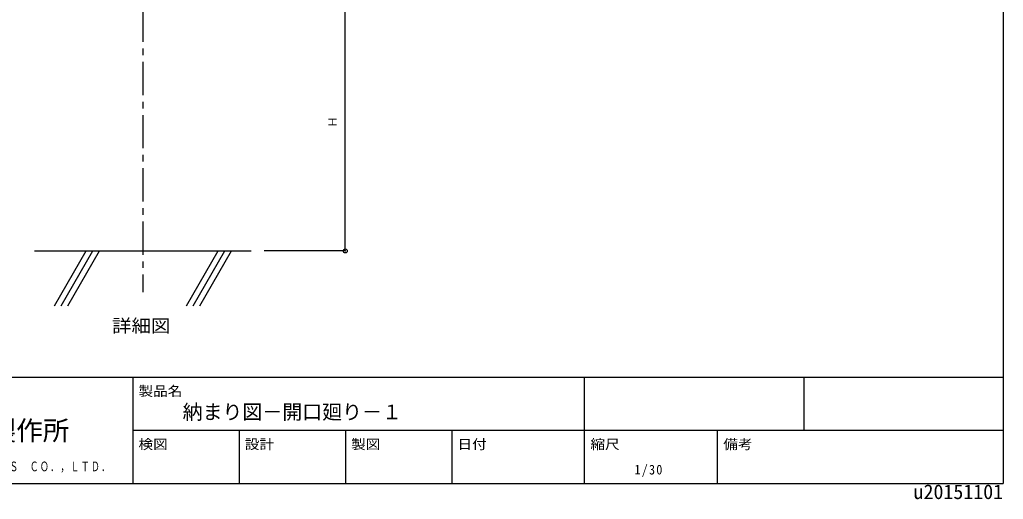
# Model space of a CAD drawing. Units: millimetres on the paper, enlarged 30 times, with parts at other scales. Extents: x -4126 to 4124, y -2920 to 2852.
# Drawn here: x -317 to 4124, y -2920 to -756 of the extents above; entities that cross this region are included whole.
import ezdxf
from ezdxf.enums import TextEntityAlignment as Align

# ---------------------------------------------------------------- set-up
doc = ezdxf.new("R2010")
doc.units = ezdxf.units.MM
doc.header["$LTSCALE"] = 30
doc.header["$PDMODE"] = 32
doc.header["$PDSIZE"] = 18
doc.linetypes.add('CHAIN1', pattern=[8, 5, -1, 1, -1])
for name, color, linetype in [('1-6_文字', 4, 'Continuous'), ('2-6_文字', 3, 'Continuous'), ('F-3_太線２', 7, 'Continuous'), ('F-5_固定文字', 7, 'Continuous'), ('F-6_文字', 4, 'Continuous')]:
    doc.layers.add(name, color=color, linetype=linetype)
doc.styles.add('ＭＳ ゴシック', font='')
doc.styles.get('ＭＳ ゴシック').set_extended_font_data('MS Gothic')

msp = doc.modelspace()

# ---------------------------------------------------------------- linework, layer by layer
at = {"layer": '2-6_文字', "color": 4, "linetype": 'CHAIN1'}
msp.add_line((239.23, 2653.68), (239.23, -1985.85), dxfattribs=at)
at = {"layer": '2-6_文字', "color": 4}
for p, q in [((1153.21, -1799.58), (1153.21, -599.58)), ((-158.95, -2047.08), (-16.06, -1799.58)), ((-128.95, -2047.08), (13.94, -1799.58)), ((-98.95, -2047.08), (43.94, -1799.58)), ((436.56, -2047.08), (579.45, -1799.58)), ((466.56, -2047.08), (609.45, -1799.58)), ((496.56, -2047.08), (639.45, -1799.58)), ((1153.21, -1799.58), (786.64, -1799.58))]:
    msp.add_line(p, q, dxfattribs=at)
at = {"layer": '2-6_文字', "color": 2}
msp.add_line((-249.44, -1799.58), (727.9, -1799.58), dxfattribs=at)
at = {"layer": '2-6_文字'}
msp.add_point((1153.21, -1799.58), dxfattribs=at)
at = {"layer": 'F-3_太線２', "color": 3}
for p, q in [((4124, 2851.5), (4124, -2848.5)), ((-4126, -2368.5), (4124, -2368.5)), ((194, -2368.5), (194, -2848.5)), ((-4126, -2848.5), (4124, -2848.5))]:
    msp.add_line(p, q, dxfattribs=at)
at = {"layer": 'F-3_太線２'}
for p, q in [((2234, -2848.5), (2234, -2368.5)), ((3224, -2368.5), (3224, -2608.5)), ((194, -2608.5), (4124, -2608.5)), ((674, -2608.5), (674, -2848.5)), ((1154, -2608.5), (1154, -2848.5)), ((1634, -2608.5), (1634, -2848.5)), ((2834, -2848.5), (2834, -2608.5))]:
    msp.add_line(p, q, dxfattribs=at)

# ---------------------------------------------------------------- texts
at = {"layer": '1-6_文字', "color": 7, "style": 'ＭＳ ゴシック'}
msp.add_text('u20151101', height=65.98, dxfattribs=at).set_placement((3719, -2938.5), align=Align.BOTTOM_LEFT)
at = {"layer": '2-6_文字', "color": 4, "style": 'ＭＳ ゴシック'}
msp.add_text('Ｈ', height=36.66, rotation=90, dxfattribs=at).set_placement((1125.71, -1243.33), align=Align.BOTTOM_LEFT)
at = {"layer": '2-6_文字', "style": 'ＭＳ ゴシック', "width": 1.1}
msp.add_text('詳細図', height=58.65, dxfattribs=at).set_placement((100.1, -2183.99), align=Align.BOTTOM_LEFT)
at = {"layer": 'F-5_固定文字', "color": 4, "style": 'ＭＳ ゴシック', "width": 1.1}
for s, p in [('製品名', (219.89, -2466.52)), ('検図', (219.89, -2706.52)), ('設計', (699.89, -2706.52)), ('製図', (1179.89, -2706.52)), ('日付', (1659.89, -2706.52)), ('縮尺', (2259.89, -2706.52)), ('備考', (2859.89, -2706.52))]:
    msp.add_text(s, height=43.99, dxfattribs=at).set_placement(p, align=Align.BOTTOM_LEFT)
at = {"layer": 'F-5_固定文字', "style": 'ＭＳ ゴシック'}
msp.add_text('桐井製作所', height=87.98, dxfattribs=at).set_placement((-692.12, -2680.31), align=Align.BOTTOM_LEFT)
at = {"layer": 'F-5_固定文字', "color": 4, "insert": (-1606, -2799.84), "char_height": 43.99, "attachment_point": 7, "style": 'ＭＳ ゴシック'}
msp.add_mtext('\\T1.15;\\W0.65;ＫＩＲＩＩ\u3000ＣＯＮＳＴＲＵＣＴＩＯＮ\u3000ＭＡＴＥＲＩＡＬＳ\u3000ＣＯ．，ＬＴＤ．', dxfattribs=at)
at = {"layer": 'F-6_文字', "style": 'ＭＳ ゴシック'}
msp.add_text('納まり図－開口廻り－１', height=65.98, dxfattribs=at).set_placement((419, -2578.5), align=Align.BOTTOM_LEFT)
at = {"layer": 'F-6_文字', "insert": (2459, -2818.5), "char_height": 43.99, "attachment_point": 7, "style": 'ＭＳ ゴシック'}
msp.add_mtext('\\T1.22;\\W0.9;1/30', dxfattribs=at)

doc.saveas('drawing.dxf')
